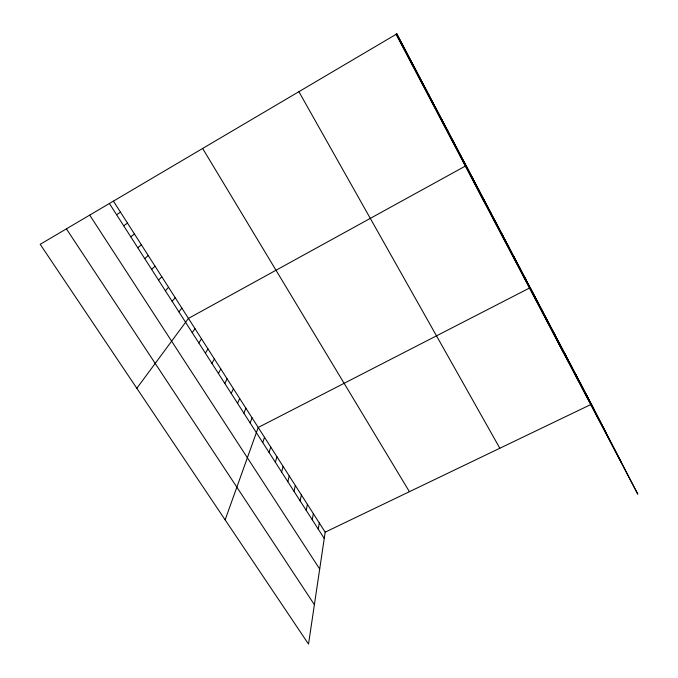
<?xml version="1.0" encoding="UTF-8"?>
<svg xmlns="http://www.w3.org/2000/svg" width="678" height="678" viewBox="0 0 678 678"><rect width="100%" height="100%" fill="white"/><g stroke="black" fill="none" stroke-linecap="round" stroke-linejoin="round"><path stroke-width="1.02" d="M113.455 201.163L325.186 532.154L308.524 644.1L40.197 244.317L396.825 33.9L591.385 404.266L637.803 494.186L396.062 34.247L396.825 33.9M318.27 529.154L319.287 522.933M312.261 519.78L313.355 513.661M306.21 510.348L307.388 504.33M300.117 500.856L301.379 494.932M293.989 491.304L295.328 485.482M287.819 481.685L289.243 475.964M281.616 471.998L283.116 466.388M275.361 462.26L276.955 456.752M269.073 452.446L270.751 447.056M262.742 442.573L264.505 437.293M225.147 519.873L258.216 427.462L530.154 287.709L563.274 352.382M250.14 422.928L252.072 417.868M243.868 413.156L245.894 408.207M237.563 403.325L239.673 398.478M231.206 393.426L233.418 388.697M224.816 383.46L227.113 378.849M218.384 373.434L220.774 368.934M211.909 363.332L214.392 358.959M205.392 353.17L207.968 348.916M198.832 342.949L201.502 338.814M192.23 332.652L195.001 328.644M136.829 388.291L188.45 318.406L466.057 165.703L483.761 201.095M178.89 311.846L181.857 308.092M172.153 301.346L175.221 297.718M165.364 290.769L168.534 287.277M158.542 280.124L161.813 276.76M151.66 269.403L155.042 266.183M144.745 258.615L148.228 255.53M137.77 247.75L141.363 244.8M130.761 236.808L134.456 234.003M123.693 225.799L127.506 223.13M116.582 214.706L120.498 212.189M325.186 532.154L591.385 404.266M66.419 228.867L314.389 604.683M89.725 215.146L319.694 569.045M109.421 203.544L324.245 538.468M202.663 148.507L409.41 491.686M298.905 91.7L499.839 448.243M396.783 33.917L593.97 409.275M396.579 34.01L606.539 433.615M396.342 34.12L621.302 462.226M580.588 383.714L583.046 388.477M586.004 394.028L588.521 398.91M564.121 352.365L566.376 356.747M569.647 362.891L571.969 367.4M575.139 373.341L577.529 377.977M552.951 331.11L555.07 335.229M558.553 341.78L560.74 346.026M547.307 320.372L549.358 324.355M535.908 298.667L537.815 302.38M541.629 309.558L543.603 313.406M524.526 276.988L526.281 280.421M518.856 266.2L520.535 269.497M513.153 255.343L514.755 258.488M507.407 244.402L508.932 247.411M501.618 233.393L503.076 236.249M495.796 222.308L497.169 225.02M489.931 211.146L491.228 213.706M484.024 199.9L485.245 202.307M478.083 188.586L479.21 190.832M472.091 177.187L473.142 179.28M459.989 154.143L460.87 155.915M453.87 142.499L454.667 144.109M447.709 130.778L448.421 132.218M441.514 118.972L442.132 120.243M435.259 107.082L435.793 108.183M428.971 95.098L429.411 96.03M422.631 83.038L422.979 83.784M416.25 70.885L416.504 71.461"/></g></svg>
